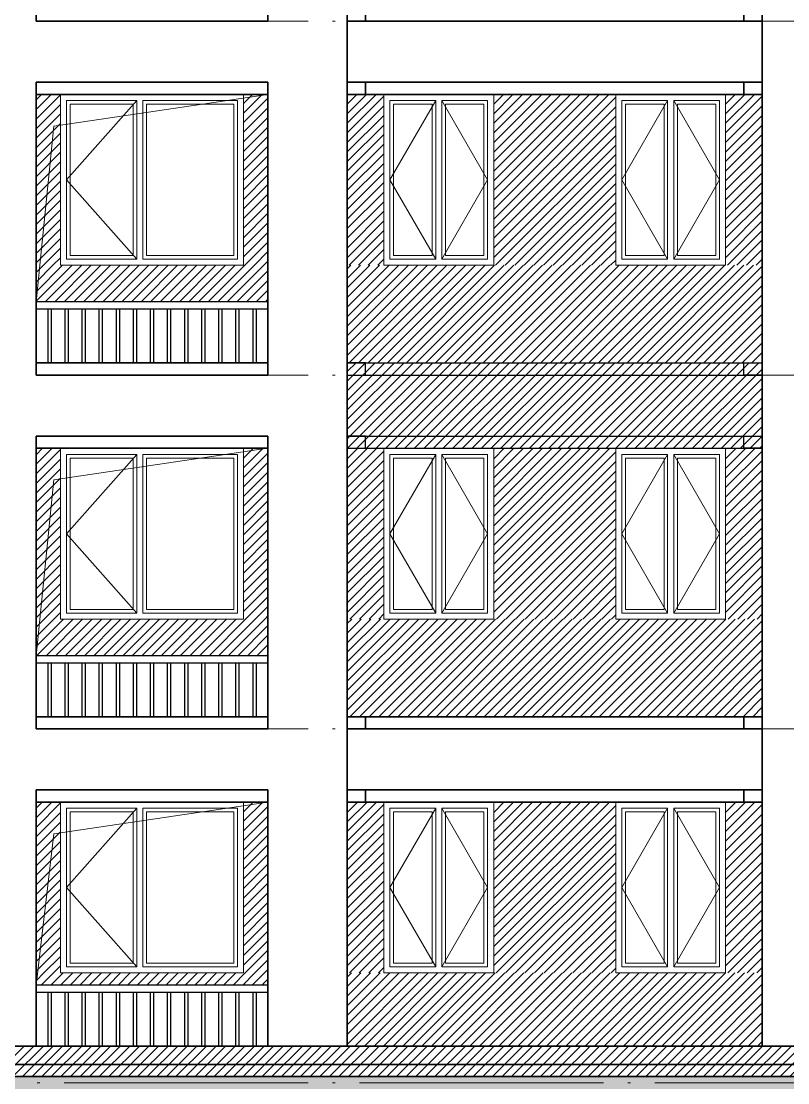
# Model space of a CAD drawing. Extents: x 27938 to 983267, y -209821 to 1628073.
# Drawn here: x 702445 to 708726, y 46240 to 54940 of the extents above; entities that cross this region are included whole.
import ezdxf

# ---------------------------------------------------------------- set-up
doc = ezdxf.new("R2010")
doc.units = 0
doc.header["$LTSCALE"] = 1000
doc.header["$MEASUREMENT"] = 0
doc.linetypes.add('DOTE', pattern=[2.42, 2, -0.2, 0.02, -0.2])
doc.layers.add('3-剖面填充（细）', color=250, linetype='Continuous')
doc.layers.add('Stair-栏杆', color=142, linetype='Continuous')
for name, color, linetype, lineweight in [('DOTE', 19, 'DOTE', 9), ('WINDOW', 144, 'Continuous', 15), ('立面-中轮廓线', 213, 'Continuous', 35), ('立面-普通轮廓', 7, 'Continuous', 18), ('立面-洞口示意', 152, 'Continuous', 13), ('立面-窗开启线', 250, 'Continuous', 13)]:
    doc.layers.add(name, color=color, linetype=linetype, lineweight=lineweight)
pattern_1 = [(45, (223561.654, -4e-12), (-39.2886205, 39.2886205), [])]
pattern_2 = [(45, (169682.19, 13864.28), (-39.2886205, 39.2886205), [])]
pattern_3 = [(45, (261000.035, 1964.28), (-39.2886205, 39.2886205), [])]

# ---------------------------------------------------------------- blocks, each defined once
blk = doc.blocks.new('A$C1F9D7F8A')
at = {"layer": 'WINDOW'}
for points in [[(-1450, 1350), (-875, 1350), (-875, 50), (-1450, 50)], [(-50, 1350), (-825, 1350), (-825, 50), (-50, 50)]]:
    blk.add_lwpolyline(points, close=True, dxfattribs=at)
at = {"layer": 'WINDOW', "color": 250}
for points in [[(-1420, 1320), (-905, 1320), (-905, 80), (-1420, 80)], [(-80, 1320), (-795, 1320), (-795, 80), (-80, 80)]]:
    blk.add_lwpolyline(points, close=True, dxfattribs=at)
at = {"layer": '立面-普通轮廓'}
blk.add_lwpolyline([(0, 1400), (-1500, 1400), (-1500, 0), (0, 0)], close=True, dxfattribs=at)
at = {"layer": '立面-窗开启线', "color": 251, "ltscale": 0.5, "true_color": 0x636466}
blk.add_lwpolyline([(-875, 1350), (-1450, 700), (-875, 50)], dxfattribs=at)
blk = doc.blocks.new('A$C318717E3')
at = {"layer": 'WINDOW'}
for points in [[(50, 1350), (425, 1350), (425, 50), (50, 50)], [(850, 1350), (475, 1350), (475, 50), (850, 50)]]:
    blk.add_lwpolyline(points, close=True, dxfattribs=at)
at = {"layer": 'WINDOW', "color": 250}
for points in [[(80, 1320), (395, 1320), (395, 80), (80, 80)], [(820, 1320), (505, 1320), (505, 80), (820, 80)]]:
    blk.add_lwpolyline(points, close=True, dxfattribs=at)
at = {"layer": '立面-普通轮廓'}
blk.add_lwpolyline([(0, 1400), (900, 1400), (900, 0), (0, 0)], close=True, dxfattribs=at)
at = {"layer": '立面-窗开启线', "color": 251, "ltscale": 0.5, "true_color": 0x636466}
for points in [[(425, 1350), (50, 700), (425, 50)], [(475, 1350), (850, 700), (475, 50)]]:
    blk.add_lwpolyline(points, dxfattribs=at)
blk = doc.blocks.new('HFHFHTFHFHTF')
at = {"layer": 'Stair-栏杆'}
for p, q in [((758346.1, 32976), (756446.1, 32976)), ((758346.1, 32916), (756446.1, 32916))]:
    blk.add_line(p, q, dxfattribs=at)
for points in [[(756541.1, 32916), (756541.1, 32476)], [(756571.1, 32476), (756571.1, 32916)], [(756681.1, 32916), (756681.1, 32476)], [(756711.1, 32476), (756711.1, 32916)], [(756821.1, 32916), (756821.1, 32476)], [(756851.1, 32476), (756851.1, 32916)], [(756961.1, 32916), (756961.1, 32476)], [(756991.1, 32476), (756991.1, 32916)], [(757101.1, 32916), (757101.1, 32476)], [(757131.1, 32476), (757131.1, 32916)], [(757241.1, 32916), (757241.1, 32476)], [(757271.1, 32476), (757271.1, 32916)], [(757381.1, 32916), (757381.1, 32476)], [(757411.1, 32476), (757411.1, 32916)], [(757521.1, 32916), (757521.1, 32476)], [(757551.1, 32476), (757551.1, 32916)], [(757661.1, 32916), (757661.1, 32476)], [(757691.1, 32476), (757691.1, 32916)], [(757801.1, 32916), (757801.1, 32476)], [(757831.1, 32476), (757831.1, 32916)], [(757941.1, 32916), (757941.1, 32476)], [(757971.1, 32476), (757971.1, 32916)], [(758081.1, 32916), (758081.1, 32476)], [(758111.1, 32476), (758111.1, 32916)], [(758221.1, 32916), (758221.1, 32476)], [(758251.1, 32476), (758251.1, 32916)]]:
    blk.add_lwpolyline(points, dxfattribs=at)
at = {"layer": '立面-中轮廓线'}
for p, q in [((758996.1, 35276), (758996.1, 32376)), ((762396.1, 35276), (762396.1, 32376)), ((756446.1, 34776), (756446.1, 32376)), ((758346.1, 34776), (758346.1, 32376))]:
    blk.add_line(p, q, dxfattribs=at)
for points in [[(758346.1, 34776), (756446.1, 34776)], [(756446.1, 34676), (758346.1, 34676)], [(758346.1, 32476), (756446.1, 32476)], [(756446.1, 32376), (758346.1, 32376)]]:
    blk.add_lwpolyline(points, dxfattribs=at)
for name, p in [('A$C1F9D7F8A', (758146.1, 33276)), ('A$C318717E3', (759296, 33276)), ('A$C318717E3', (761196.2, 33276))]:
    blk.add_blockref(name, p)
blk = doc.blocks.new('GDFGDGRDGDDDWED')
at = {"layer": '3-剖面填充（细）'}
h = blk.add_hatch(dxfattribs=at)
h.set_pattern_fill('ANSI31', color=256, scale=35)
h.set_pattern_definition(pattern_1)
h.paths.add_polyline_path([(756646, 33276), (756446, 33276), (756446, 34676), (756646, 34676)])
h = blk.add_hatch(dxfattribs=at)
h.set_pattern_fill('ANSI31', color=256, scale=35)
h.set_pattern_definition(pattern_1)
h.paths.add_polyline_path([(758346, 33276), (758146, 33276), (758146, 34676), (758346, 34676)])
h = blk.add_hatch(dxfattribs=at)
h.set_pattern_fill('ANSI31', color=256, scale=35)
h.set_pattern_definition([(45, (216010.17, -77), (-39.2886205, 39.2886205), [])])
h.paths.add_polyline_path([(759296.4, 33276), (758996.5, 33276), (758995.7, 34676), (759295.6, 34676)])
h = blk.add_hatch(dxfattribs=at)
h.set_pattern_fill('ANSI31', color=256, scale=35)
h.set_pattern_definition([(45, (217210.075, -77), (-39.2886205, 39.2886205), [])])
h.paths.add_polyline_path([(761196.6, 33276), (760196.4, 33276), (760195.6, 34676), (761195.8, 34676)])
h = blk.add_hatch(dxfattribs=at)
h.set_pattern_fill('ANSI31', color=256, scale=35)
h.set_pattern_definition([(45, (219110.29, -77), (-39.2886205, 39.2886205), [])])
h.paths.add_polyline_path([(762396.5, 33276), (762096.6, 33276), (762095.8, 34676), (762395.7, 34676)])
h = blk.add_hatch(dxfattribs=at)
h.set_pattern_fill('ANSI31', color=256, scale=35)
h.set_pattern_definition(pattern_1)
h.paths.add_polyline_path([(758346, 32976), (756446, 32976), (756446, 33276), (758346, 33276)])
h = blk.add_hatch(dxfattribs=at)
h.set_pattern_fill('ANSI31', color=256, scale=35)
h.set_pattern_definition([(45, (216010.17, -877), (-39.2886205, 39.2886205), [])])
h.paths.add_polyline_path([(762396.5, 32476), (758996.5, 32476), (758995.7, 33276), (762395.7, 33276)])

msp = doc.modelspace()

# ---------------------------------------------------------------- hatches: boundary and pattern name
at = {"layer": '3-剖面填充（细）'}
h = msp.add_hatch(dxfattribs=at)
h.set_pattern_fill('ANSI31', color=256, scale=35)
h.set_pattern_definition([(45, (169032.174, 21864.28), (-39.2886205, 39.2886205), [])])
h.paths.add_polyline_path([(705116.6, 51440.3), (708516.6, 51440.3), (708516.6, 52140.3), (705116.6, 52140.3)])
h = msp.add_hatch(dxfattribs=at)
h.set_pattern_fill('ANSI31', color=256, scale=35)
h.set_pattern_definition(pattern_2)
h.paths.add_polyline_path([(702766.6, 47140.3), (702566.6, 47140.3), (702566.6, 48540.3), (702766.6, 48540.3)])
h = msp.add_hatch(dxfattribs=at)
h.set_pattern_fill('ANSI31', color=256, scale=35)
h.set_pattern_definition(pattern_2)
h.paths.add_polyline_path([(704466.6, 47140.3), (704266.6, 47140.3), (704266.6, 48540.3), (704466.6, 48540.3)])
h = msp.add_hatch(dxfattribs=at)
h.set_pattern_fill('ANSI31', color=256, scale=35)
h.set_pattern_definition([(45, (162130.71, 13787.28), (-39.2886205, 39.2886205), [])])
h.paths.add_polyline_path([(705416.9, 47140.3), (705117, 47140.3), (705116.2, 48540.3), (705416.1, 48540.3)])
h = msp.add_hatch(dxfattribs=at)
h.set_pattern_fill('ANSI31', color=256, scale=35)
h.set_pattern_definition([(45, (163330.614, 13787.28), (-39.2886205, 39.2886205), [])])
h.paths.add_polyline_path([(707317.1, 47140.3), (706316.9, 47140.3), (706316.1, 48540.3), (707316.3, 48540.3)])
h = msp.add_hatch(dxfattribs=at)
h.set_pattern_fill('ANSI31', color=256, scale=35)
h.set_pattern_definition([(45, (165230.826, 13787.28), (-39.2886205, 39.2886205), [])])
h.paths.add_polyline_path([(708517, 47140.3), (708217.1, 47140.3), (708216.3, 48540.3), (708516.2, 48540.3)])
h = msp.add_hatch(dxfattribs=at)
h.set_pattern_fill('ANSI31', color=256, scale=35)
h.set_pattern_definition(pattern_2)
h.paths.add_polyline_path([(702566.6, 47040.3), (704466.6, 47040.3), (704466.6, 47140.3), (702566.6, 47140.3)])
h = msp.add_hatch(dxfattribs=at)
h.set_pattern_fill('ANSI31', color=256, scale=35)
h.set_pattern_definition([(45, (162130.71, 12987.28), (-39.2886205, 39.2886205), [])])
h.paths.add_polyline_path([(708517, 46540.3), (705117, 46540.3), (705116.2, 47140.3), (708516.2, 47140.3)])
h = msp.add_hatch(dxfattribs=at)
h.set_pattern_fill('ANSI31', color=256, scale=35)
h.set_pattern_definition(pattern_3)
h.paths.add_polyline_path([(706816.6, 46290.3), (706816.6, 46540.3), (696916.6, 46540.3), (696916.6, 46290.3)])
h = msp.add_hatch(dxfattribs=at)
h.set_pattern_fill('ANSI31', color=256, scale=35)
h.set_pattern_definition(pattern_3)
h.paths.add_polyline_path([(706816.6, 46290.3), (706816.6, 46540.3), (716716.6, 46540.3), (716716.6, 46290.3)])
h = msp.add_hatch(dxfattribs=at)
h.set_pattern_fill('混凝土', color=251, scale=40)
h.set_pattern_definition([(50, (-10314.46, 38067.26), (286.90407, -25.100854), [30, -330]), (355, (-10314.46, 38067.26), (-55.50053, 300.87685), [24, -264]), (100.4514, (-10290.55, 38065.17), (231.40375, 275.77582), [25.49608, -280.45684]), (46.1842, (-10314.46, 38147.26), (426.89642, -66.2076), [45, -495]), (96.6356, (-10278.9, 38141.75), (373.86508, 389.64715), [38.24412, -420.6852]), (351.1842, (-10314.46, 38147.26), (373.86478, 389.64744), [36, -396]), (21, (-10274.46, 38127.26), (238.76282, -161.04756), [30, -330]), (326, (-10274.46, 38127.26), (97.32613, 290.06002), [24, -264]), (71.4514, (-10254.56, 38113.84), (336.08905, 129.0122), [25.49608, -280.45684]), (37.5, (-10314.46, 38067.26), (4.863942, 133.157542), [0, -260.8, 0, -268, 0, -265]), (7.5, (-10314.46, 38067.26), (105.227815, 157.764685), [0, -152.8, 0, -254.8, 0, -101]), (327.5, (-10403.66, 38067.26), (213.528974, -9.021949), [0, -100, 0, -312, 0, -414]), (317.5, (-10443.66, 38067.26), (233.27447, 40.041993), [0, -130, 0, -207.2, 0, -294])])
h.paths.add_polyline_path([(716166.6, 45640.3), (716716.6, 45640.3), (716716.6, 44240.3), (716166.6, 44240.3)], flags=16)
h.paths.add_polyline_path([(714266.6, 45640.3), (715166.6, 45640.3), (715166.6, 44240.3), (714266.6, 44240.3)], flags=16)
h.paths.add_polyline_path([(711716.6, 44140.3), (712966.7, 44140.3), (712966.7, 43640.3), (711716.6, 43640.3)], flags=16)
h.paths.add_polyline_path([(712116.7, 45640.3), (712966.7, 45640.3), (712966.7, 44240.3), (712116.7, 44240.3)], flags=16)
h.paths.add_polyline_path([(709166.6, 44140.3), (711066.6, 44140.3), (711066.6, 43640.3), (709166.6, 43640.3)], flags=16)
h.paths.add_polyline_path([(709366.6, 45640.3), (710866.6, 45640.3), (710866.6, 44240.3), (709366.6, 44240.3)], flags=16)
h.paths.add_polyline_path([(707316.7, 45640.3), (708216.7, 45640.3), (708216.7, 44240.3), (707316.7, 44240.3)], flags=16)
h.paths.add_polyline_path([(721866.6, 45640.3), (721316.6, 45640.3), (721316.6, 44240.3), (721866.6, 44240.3)], flags=16)
h.paths.add_polyline_path([(723766.6, 45640.3), (722866.6, 45640.3), (722866.6, 44240.3), (723766.6, 44240.3)], flags=16)
h.paths.add_polyline_path([(726316.6, 44140.3), (725066.5, 44140.3), (725066.5, 43640.3), (726316.6, 43640.3)], flags=16)
h.paths.add_polyline_path([(725916.5, 45640.3), (725066.5, 45640.3), (725066.5, 44240.3), (725916.5, 44240.3)], flags=16)
h.paths.add_polyline_path([(728866.6, 44140.3), (726966.6, 44140.3), (726966.6, 43640.3), (728866.6, 43640.3)], flags=16)
h.paths.add_polyline_path([(728666.6, 45640.3), (727166.6, 45640.3), (727166.6, 44240.3), (728666.6, 44240.3)], flags=16)
h.paths.add_polyline_path([(730716.5, 45640.3), (729816.5, 45640.3), (729816.5, 44240.3), (730716.5, 44240.3)], flags=16)
h.paths.add_polyline_path([(731316.6, 46290.3), (731316.6, 45740.3), (731466.6, 45740.3), (731466.6, 45640.3), (731316.6, 45640.3), (731316.6, 43940.4), (731466.6, 43940.4), (731466.6, 43840.4), (731316.6, 43840.4), (731316.6, 43190.4), (721316.6, 43190.3), (721316.6, 46290.3)])
h.paths.add_polyline_path([(697466.6, 45640.3), (696916.6, 45640.3), (696916.6, 44240.3), (697466.6, 44240.3)], flags=16)
h.paths.add_polyline_path([(699366.6, 45640.3), (698466.6, 45640.3), (698466.6, 44240.3), (699366.6, 44240.3)], flags=16)
h.paths.add_polyline_path([(701916.6, 44140.3), (700666.5, 44140.3), (700666.5, 43640.3), (701916.6, 43640.3)], flags=16)
h.paths.add_polyline_path([(701516.5, 45640.3), (700666.5, 45640.3), (700666.5, 44240.3), (701516.5, 44240.3)], flags=16)
h.paths.add_polyline_path([(704466.6, 44140.3), (702566.6, 44140.3), (702566.6, 43640.3), (704466.6, 43640.3)], flags=16)
h.paths.add_polyline_path([(704266.6, 45640.3), (702766.6, 45640.3), (702766.6, 44240.3), (704266.6, 44240.3)], flags=16)
h.paths.add_polyline_path([(706316.5, 45640.3), (705416.5, 45640.3), (705416.5, 44240.3), (706316.5, 44240.3)], flags=16)
h.paths.add_polyline_path([(696916.6, 46290.3), (716716.6, 46290.3), (716716.6, 43190.3), (696916.6, 43190.3)])
h.paths.add_polyline_path([(691766.6, 45640.3), (692316.6, 45640.3), (692316.6, 44240.3), (691766.6, 44240.3)], flags=16)
h.paths.add_polyline_path([(689866.6, 45640.3), (690766.6, 45640.3), (690766.6, 44240.3), (689866.6, 44240.3)], flags=16)
h.paths.add_polyline_path([(687316.6, 44140.3), (688566.7, 44140.3), (688566.7, 43640.3), (687316.6, 43640.3)], flags=16)
h.paths.add_polyline_path([(687716.7, 45640.3), (688566.7, 45640.3), (688566.7, 44240.3), (687716.7, 44240.3)], flags=16)
h.paths.add_polyline_path([(684766.6, 44140.3), (686666.6, 44140.3), (686666.6, 43640.3), (684766.6, 43640.3)], flags=16)
h.paths.add_polyline_path([(684966.6, 45640.3), (686466.6, 45640.3), (686466.6, 44240.3), (684966.6, 44240.3)], flags=16)
h.paths.add_polyline_path([(682916.7, 45640.3), (683816.7, 45640.3), (683816.7, 44240.3), (682916.7, 44240.3)], flags=16)
h.paths.add_polyline_path([(682316.6, 46290.3), (682316.6, 45740.3), (682166.6, 45740.3), (682166.6, 45640.3), (682316.6, 45640.3), (682316.6, 43940.4), (682166.6, 43940.4), (682166.6, 43840.4), (682316.6, 43840.4), (682316.6, 43190.4), (692316.6, 43190.3), (692316.6, 46290.3)])

# ---------------------------------------------------------------- linework, layer by layer
at = {"color": 7}
for p, q in [((705116.6, 52140.3), (708516.6, 52140.3)), ((705116.6, 52040.3), (708516.6, 52040.3)), ((705116.6, 51540.3), (708516.6, 51540.3)), ((705116.6, 51440.3), (708516.6, 51440.3))]:
    msp.add_line(p, q, dxfattribs=at)
for points in [[(705116.6, 52040.3), (705266.6, 52040.3), (705266.6, 52140.3), (705116.6, 52140.3)], [(708516.6, 52040.3), (708366.6, 52040.3), (708366.6, 52140.3), (708516.6, 52140.3)], [(705116.6, 51440.3), (705266.6, 51440.3), (705266.6, 51540.3), (705116.6, 51540.3)], [(708516.6, 51440.3), (708366.6, 51440.3), (708366.6, 51540.3), (708516.6, 51540.3)]]:
    msp.add_lwpolyline(points, dxfattribs=at)
at = {"layer": 'DOTE', "linetype": 'DOTE'}
for p, q in [((681016.6, 54940.3), (732616.6, 54940.3)), ((681016.6, 52040.3), (732616.6, 52040.3)), ((681016.6, 49140.3), (732616.6, 49140.3)), ((681016.6, 46240.3), (732616.6, 46240.3))]:
    msp.add_line(p, q, dxfattribs=at)
at = {"layer": 'Stair-栏杆'}
for p, q in [((704466.6, 47040.3), (702566.6, 47040.3)), ((704466.6, 46980.3), (702566.6, 46980.3))]:
    msp.add_line(p, q, dxfattribs=at)
for points in [[(702661.6, 46980.3), (702661.6, 46540.3)], [(702691.6, 46540.3), (702691.6, 46980.3)], [(702801.6, 46980.3), (702801.6, 46540.3)], [(702831.6, 46540.3), (702831.6, 46980.3)], [(702941.6, 46980.3), (702941.6, 46540.3)], [(702971.6, 46540.3), (702971.6, 46980.3)], [(703081.6, 46980.3), (703081.6, 46540.3)], [(703111.6, 46540.3), (703111.6, 46980.3)], [(703221.6, 46980.3), (703221.6, 46540.3)], [(703251.6, 46540.3), (703251.6, 46980.3)], [(703361.6, 46980.3), (703361.6, 46540.3)], [(703391.6, 46540.3), (703391.6, 46980.3)], [(703501.6, 46980.3), (703501.6, 46540.3)], [(703531.6, 46540.3), (703531.6, 46980.3)], [(703641.6, 46980.3), (703641.6, 46540.3)], [(703671.6, 46540.3), (703671.6, 46980.3)], [(703781.6, 46980.3), (703781.6, 46540.3)], [(703811.6, 46540.3), (703811.6, 46980.3)], [(703921.6, 46980.3), (703921.6, 46540.3)], [(703951.6, 46540.3), (703951.6, 46980.3)], [(704061.6, 46980.3), (704061.6, 46540.3)], [(704091.6, 46540.3), (704091.6, 46980.3)], [(704201.6, 46980.3), (704201.6, 46540.3)], [(704231.6, 46540.3), (704231.6, 46980.3)], [(704341.6, 46980.3), (704341.6, 46540.3)], [(704371.6, 46540.3), (704371.6, 46980.3)]]:
    msp.add_lwpolyline(points, dxfattribs=at)
at = {"layer": '立面-中轮廓线'}
for p, q in [((705116.6, 54940.3), (708516.6, 54940.3)), ((705116.6, 54440.3), (708516.6, 54440.3)), ((705116.6, 54340.3), (708516.6, 54340.3)), ((705116.6, 49240.3), (708516.6, 49240.3)), ((705116.6, 49140.3), (705116.6, 46540.3)), ((705116.6, 49140.3), (708516.6, 49140.3)), ((708516.6, 49140.3), (708516.6, 46540.3)), ((702566.6, 48640.3), (702566.6, 46540.3)), ((704466.6, 48640.3), (704466.6, 46540.3)), ((705116.6, 48640.3), (708516.6, 48640.3)), ((705116.6, 48540.3), (708516.6, 48540.3))]:
    msp.add_line(p, q, dxfattribs=at)
at = {"layer": '立面-中轮廓线', "color": 2}
for p, q in [((706816.6, 46540.3), (696916.6, 46540.3)), ((706816.6, 46540.3), (716716.6, 46540.3)), ((706816.6, 46390.3), (696916.6, 46390.3)), ((706816.6, 46390.3), (716716.6, 46390.3)), ((706816.6, 46290.3), (696916.6, 46290.3)), ((706816.6, 46290.3), (716716.6, 46290.3))]:
    msp.add_line(p, q, dxfattribs=at)
at = {"layer": '立面-中轮廓线'}
for points in [[(705116.6, 54940.3), (705266.6, 54940.3), (705266.6, 55040.3), (705116.6, 55040.3)], [(708516.6, 54940.3), (708366.6, 54940.3), (708366.6, 55040.3), (708516.6, 55040.3)], [(705116.6, 54340.3), (705266.6, 54340.3), (705266.6, 54440.3), (705116.6, 54440.3)], [(708516.6, 54340.3), (708366.6, 54340.3), (708366.6, 54440.3), (708516.6, 54440.3)], [(705116.6, 49140.3), (705266.6, 49140.3), (705266.6, 49240.3), (705116.6, 49240.3)], [(708516.6, 49140.3), (708366.6, 49140.3), (708366.6, 49240.3), (708516.6, 49240.3)], [(704466.6, 48640.3), (702566.6, 48640.3)], [(705116.6, 48540.3), (705266.6, 48540.3), (705266.6, 48640.3), (705116.6, 48640.3)], [(708516.6, 48540.3), (708366.6, 48540.3), (708366.6, 48640.3), (708516.6, 48640.3)], [(702566.6, 48540.3), (704466.6, 48540.3)]]:
    msp.add_lwpolyline(points, dxfattribs=at)
at = {"layer": '立面-洞口示意'}
for points in [[(702566.6, 52640.3), (702711.4, 54081.2), (704466.6, 54340.3)], [(702566.6, 49740.3), (702711.4, 51181.2), (704466.6, 51440.3)], [(702566.6, 47040.3), (702711.4, 48281.2), (704466.6, 48540.3)]]:
    msp.add_lwpolyline(points, dxfattribs=at)

# ---------------------------------------------------------------- block references
for name, p in [('HFHFHTFHFHTF', (-53879.5, 22564.3)), ('HFHFHTFHFHTF', (-53879.5, 19664.3)), ('GDFGDGRDGDDDWED', (-53879.5, 19664.3)), ('HFHFHTFHFHTF', (-53879.5, 16764.3)), ('GDFGDGRDGDDDWED', (-53879.5, 16764.3)), ('A$C1F9D7F8A', (704266.6, 47140.3)), ('A$C318717E3', (705416.5, 47140.3)), ('A$C318717E3', (707316.7, 47140.3))]:
    msp.add_blockref(name, p)

doc.saveas('drawing.dxf')
